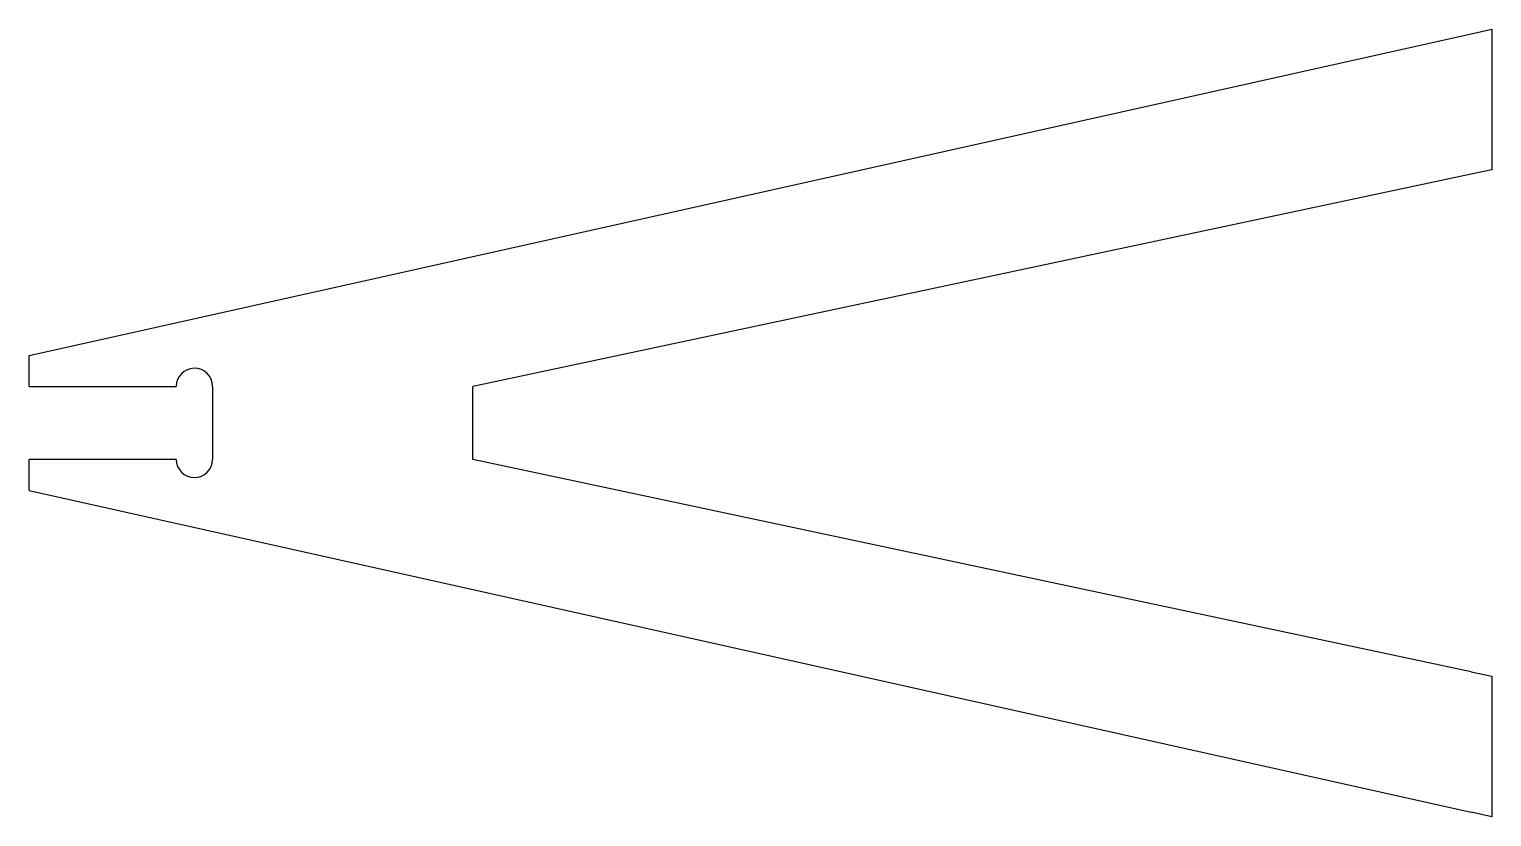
# Model space of a CAD drawing. Header units: millimetres. Extents: x 15 to 256, y -59 to 71.
import ezdxf

# ---------------------------------------------------------------- set-up
doc = ezdxf.new("R2010")
doc.units = ezdxf.units.MM
doc.layers.get('0').update_dxf_attribs({"linetype": 'CONTINUOUS'})

msp = doc.modelspace()

# ---------------------------------------------------------------- linework, layer by layer
for p, q in [((14.88, 17.12), (252.54, 70.15)), ((252.54, 70.15), (255.94, 70.91)), ((255.94, 70.91), (255.94, 47.74)), ((252.54, 47.01), (87.98, 12)), ((255.94, 47.74), (252.54, 47.01)), ((14.88, 12), (14.88, 17.12)), ((14.88, 12), (39.11, 12)), ((45.11, 12.04), (45.11, 0)), ((87.98, 0), (87.98, 12)), ((39.11, 0), (14.88, 0)), ((14.88, -5.12), (14.88, 0)), ((252.54, -35.01), (87.98, 0)), ((14.88, -5.12), (252.54, -58.15)), ((252.54, -35.01), (255.94, -35.74)), ((255.94, -35.74), (255.94, -58.91)), ((255.94, -58.91), (252.54, -58.15))]:
    msp.add_line(p, q)
for centre, start, end in [((42.11, 12.02), 0.427, 180.427), ((42.11, 0), 180, 360)]:
    msp.add_arc(centre, 3, start, end)

doc.saveas('drawing.dxf')
